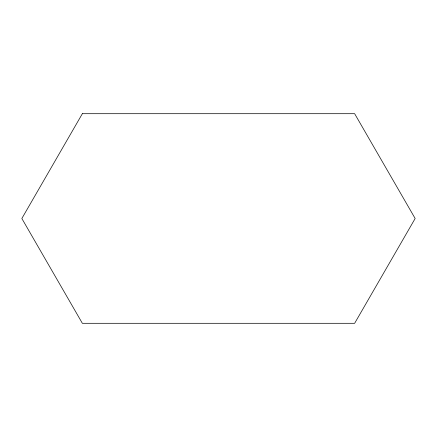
<?xml version="1.0" encoding="UTF-8"?>
<svg xmlns="http://www.w3.org/2000/svg" width="437" height="437" viewBox="0 0 437 437"><rect width="100%" height="100%" fill="white"/><g stroke="black" fill="none" stroke-linecap="round" stroke-linejoin="round"><path stroke-width="0.66" d="M82.358 113.696L21.85 218.5L82.358 323.304L354.642 323.304L415.15 218.5L354.642 113.696L82.358 113.696"/></g></svg>
